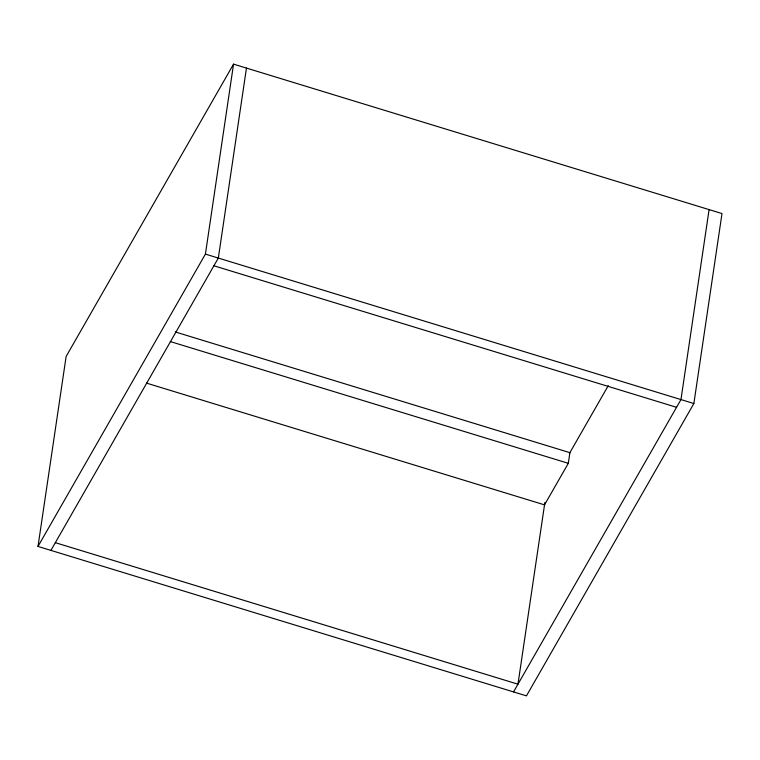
<?xml version="1.0" encoding="UTF-8"?>
<svg xmlns="http://www.w3.org/2000/svg" width="760" height="760" viewBox="0 0 760 760"><rect width="100%" height="100%" fill="white"/><g stroke="black" fill="none" stroke-linecap="round" stroke-linejoin="round"><path stroke-width="1.14" d="M38 546.44L66.129 356.469L233.548 64.135L722 213.56L693.87 403.531L526.452 695.865L38 546.44L205.418 254.106L233.548 64.135M246.458 68.087L218.329 258.058L50.91 550.392M544.882 502.426L517.968 684.19L55.337 542.668M146.518 383.116L544.521 504.868L568.318 463.315L569.895 452.666L175.294 331.949M709.089 209.608L680.969 399.579L513.542 691.913M569.373 453.558L608.285 385.624M205.418 254.106L693.87 403.531M213.902 265.781L676.542 407.303M170.316 341.563L568.318 463.315"/></g></svg>
